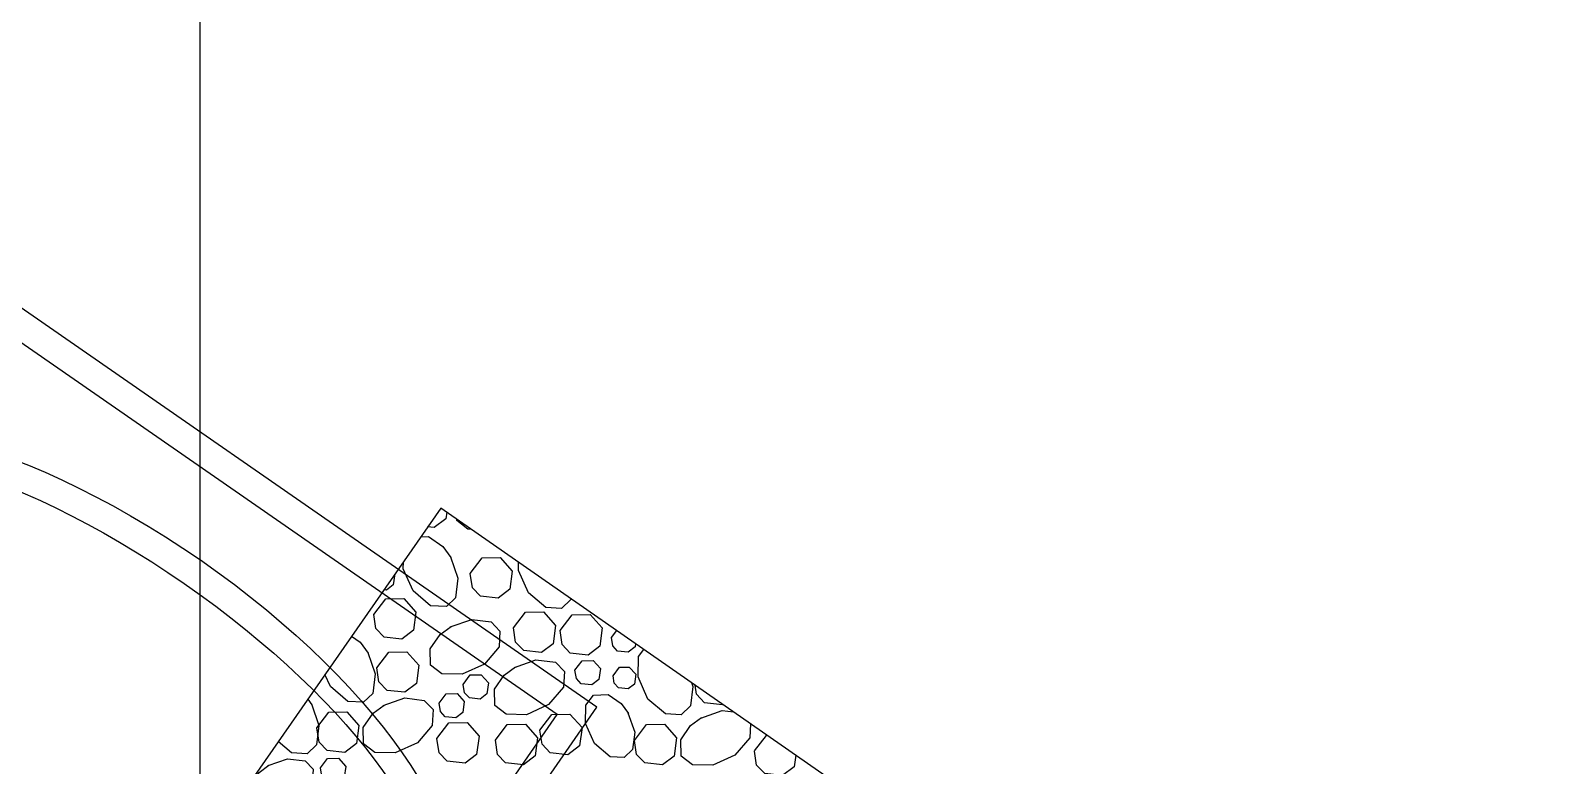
# Model space of a CAD drawing. Header units: feet. Extents: x 6037 to 11520, y 4436 to 7866.
# Drawn here: x 10401.01 to 10423.54, y 6309.39 to 6320.29 of the extents above; entities that cross this region are included whole.
import ezdxf

# ---------------------------------------------------------------- set-up
doc = ezdxf.new("R2010")
doc.units = ezdxf.units.FT
doc.header["$LTSCALE"] = 0.4
doc.header["$MEASUREMENT"] = 0
doc.linetypes.add('DASHED2', pattern=[0.375, 0.25, -0.125])
doc.linetypes.add('HIDDEN', pattern=[0.375, 0.25, -0.125])
for name, color, linetype in [('grid', 254, 'HIDDEN'), ('STORM', 7, 'Continuous'), ('STORM INLET', 7, 'Continuous')]:
    doc.layers.add(name, color=color, linetype=linetype)

msp = doc.modelspace()

# ---------------------------------------------------------------- linework, layer by layer
at = {"layer": 'grid', "color": 252, "linetype": 'DASHED2', "ltscale": 225}
msp.add_line((10403.523, 7776.263), (10403.523, 4782.138), dxfattribs=at)
at = {"layer": 'STORM', "color": 1, "flags": 128}
msp.add_lwpolyline([(10407.098, 6313.206), (10401.377, 6304.987), (10417.816, 6293.545), (10423.537, 6301.764)], close=True, dxfattribs=at)
for points in [[(10407.187, 6313.145), (10407.174, 6313.046), (10407.002, 6312.915), (10406.903, 6312.926)], [(10407.55, 6312.892), (10407.503, 6312.893), (10407.337, 6313.021), (10407.337, 6313.041)], [(10406.8, 6312.778), (10406.919, 6312.782), (10407.129, 6312.635), (10407.25, 6312.471)], [(10407.242, 6312.484), (10407.355, 6312.164), (10407.318, 6311.876), (10407.182, 6311.744), (10406.948, 6311.758), (10406.69, 6311.976), (10406.541, 6312.305), (10406.544, 6312.409)], [(10407.535, 6312.234), (10407.713, 6312.467), (10407.982, 6312.471), (10408.161, 6312.271), (10408.123, 6312.001), (10407.952, 6311.869), (10407.688, 6311.898), (10407.568, 6312.024), (10407.535, 6312.234)], [(10409.031, 6311.862), (10409.029, 6311.85), (10408.893, 6311.718), (10408.659, 6311.731), (10408.401, 6311.95), (10408.253, 6312.279), (10408.255, 6312.402)], [(10406.417, 6312.228), (10406.395, 6312.069), (10406.292, 6311.99), (10406.254, 6311.994)], [(10406.105, 6311.627), (10406.283, 6311.86), (10406.551, 6311.865), (10406.731, 6311.664), (10406.693, 6311.394), (10406.522, 6311.263), (10406.258, 6311.292), (10406.138, 6311.418), (10406.105, 6311.627)], [(10408.177, 6311.428), (10408.355, 6311.661), (10408.624, 6311.665), (10408.804, 6311.464), (10408.766, 6311.194), (10408.594, 6311.063), (10408.33, 6311.092), (10408.21, 6311.218), (10408.178, 6311.428)], [(10408.869, 6311.39), (10409.047, 6311.623), (10409.316, 6311.628), (10409.495, 6311.427), (10409.457, 6311.157), (10409.286, 6311.025), (10409.021, 6311.055), (10408.901, 6311.181), (10408.869, 6311.39)], [(10407.239, 6311.443), (10407.558, 6311.555), (10407.846, 6311.519), (10407.978, 6311.382), (10407.965, 6311.148), (10407.746, 6310.89), (10407.418, 6310.742), (10407.114, 6310.748), (10406.947, 6310.876), (10406.941, 6311.119), (10407.088, 6311.329), (10407.252, 6311.45)], [(10409.632, 6311.286), (10409.71, 6311.389)], [(10405.774, 6311.304), (10405.902, 6311.216), (10406.023, 6311.052)], [(10409.991, 6311.194), (10409.984, 6311.147), (10409.882, 6311.067), (10409.723, 6311.085), (10409.651, 6311.161), (10409.631, 6311.286)], [(10406.015, 6311.065), (10406.127, 6310.745), (10406.091, 6310.457), (10405.955, 6310.325), (10405.721, 6310.338), (10405.462, 6310.557), (10405.38, 6310.738)], [(10406.149, 6310.837), (10406.327, 6311.07), (10406.596, 6311.075), (10406.775, 6310.874), (10406.737, 6310.604), (10406.566, 6310.473), (10406.302, 6310.502), (10406.182, 6310.628), (10406.149, 6310.837)], [(10408.193, 6310.842), (10408.512, 6310.955), (10408.8, 6310.919), (10408.933, 6310.782), (10408.919, 6310.548), (10408.7, 6310.29), (10408.372, 6310.141), (10408.068, 6310.148), (10407.902, 6310.276), (10407.895, 6310.518), (10408.042, 6310.729), (10408.206, 6310.85)], [(10409.091, 6310.802), (10409.198, 6310.942), (10409.359, 6310.945), (10409.467, 6310.824), (10409.444, 6310.662), (10409.341, 6310.583), (10409.183, 6310.601), (10409.111, 6310.676), (10409.091, 6310.802)], [(10410.819, 6310.617), (10410.839, 6310.561), (10410.803, 6310.272), (10410.667, 6310.14), (10410.433, 6310.154), (10410.174, 6310.373), (10410.026, 6310.701), (10410.033, 6311.005), (10410.112, 6311.108)], [(10407.432, 6310.59), (10407.538, 6310.73), (10407.7, 6310.733), (10407.808, 6310.613), (10407.785, 6310.451), (10407.682, 6310.372), (10407.524, 6310.389), (10407.452, 6310.465), (10407.432, 6310.591)], [(10409.655, 6310.72), (10409.751, 6310.846), (10409.897, 6310.848), (10409.993, 6310.74), (10409.973, 6310.594), (10409.881, 6310.523), (10409.738, 6310.539), (10409.673, 6310.607), (10409.655, 6310.72)], [(10407.074, 6310.313), (10407.18, 6310.452), (10407.342, 6310.455), (10407.449, 6310.335), (10407.427, 6310.172), (10407.324, 6310.093), (10407.166, 6310.111), (10407.093, 6310.187), (10407.074, 6310.313)], [(10409.876, 6310.171), (10409.977, 6309.883), (10409.945, 6309.624), (10409.822, 6309.505), (10409.611, 6309.517), (10409.379, 6309.714), (10409.245, 6310.01), (10409.251, 6310.283), (10409.366, 6310.433), (10409.585, 6310.439), (10409.774, 6310.307), (10409.883, 6310.159)], [(10411.284, 6310.293), (10411.278, 6310.288), (10411.013, 6310.318), (10410.893, 6310.444), (10410.872, 6310.58)], [(10405.179, 6310.302), (10405.291, 6309.983), (10405.255, 6309.695), (10405.119, 6309.563), (10404.885, 6309.576), (10404.688, 6309.743)], [(10405.125, 6310.372), (10405.186, 6310.289)], [(10406.245, 6310.277), (10406.564, 6310.389), (10406.852, 6310.352), (10406.985, 6310.217), (10406.971, 6309.982), (10406.752, 6309.724), (10406.424, 6309.576), (10406.12, 6309.582), (10405.954, 6309.71), (10405.947, 6309.953), (10406.094, 6310.164), (10406.258, 6310.284)], [(10405.261, 6309.946), (10405.438, 6310.178), (10405.708, 6310.183), (10405.886, 6309.983), (10405.849, 6309.712), (10405.677, 6309.581), (10405.413, 6309.61), (10405.293, 6309.736), (10405.261, 6309.946)], [(10407.042, 6309.787), (10407.22, 6310.02), (10407.489, 6310.025), (10407.668, 6309.824), (10407.63, 6309.553), (10407.459, 6309.422), (10407.194, 6309.452), (10407.074, 6309.578), (10407.042, 6309.787)], [(10407.91, 6309.763), (10408.087, 6309.996), (10408.357, 6310.001), (10408.536, 6309.8), (10408.498, 6309.529), (10408.327, 6309.398), (10408.062, 6309.428), (10407.942, 6309.553), (10407.91, 6309.762)], [(10408.569, 6309.913), (10408.747, 6310.145), (10409.016, 6310.151), (10409.195, 6309.949), (10409.157, 6309.679), (10408.986, 6309.548), (10408.722, 6309.577), (10408.602, 6309.704), (10408.569, 6309.913)], [(10409.972, 6309.761), (10410.15, 6309.994), (10410.419, 6309.999), (10410.598, 6309.798), (10410.561, 6309.528), (10410.389, 6309.396), (10410.125, 6309.426), (10410.005, 6309.551), (10409.973, 6309.761)], [(10411.695, 6310.007), (10411.683, 6309.798), (10411.464, 6309.54), (10411.136, 6309.391), (10410.832, 6309.398), (10410.666, 6309.526), (10410.659, 6309.768), (10410.806, 6309.979), (10410.97, 6310.1)], [(10410.957, 6310.092), (10411.276, 6310.204), (10411.441, 6310.184)], [(10411.754, 6309.603), (10411.931, 6309.835), (10411.942, 6309.836)], [(10412.366, 6309.54), (10412.342, 6309.369), (10412.17, 6309.238), (10411.906, 6309.267), (10411.786, 6309.393), (10411.754, 6309.602)], [(10404.539, 6309.388), (10404.826, 6309.488), (10405.085, 6309.456), (10405.204, 6309.334), (10405.192, 6309.123), (10404.995, 6308.89), (10404.699, 6308.757), (10404.426, 6308.763), (10404.276, 6308.878), (10404.27, 6309.096), (10404.403, 6309.286), (10404.55, 6309.394)], [(10405.315, 6309.353), (10405.421, 6309.492), (10405.582, 6309.495), (10405.69, 6309.375), (10405.667, 6309.213), (10405.564, 6309.134), (10405.406, 6309.152), (10405.334, 6309.228), (10405.315, 6309.353)]]:
    msp.add_lwpolyline(points, dxfattribs=at)
at = {"layer": 'STORM INLET', "flags": 128}
for points in [[(10393.945, 6311.151), (10404.818, 6303.616), (10409.416, 6310.252), (10398.544, 6317.785)], [(10394.538, 6311.259), (10404.71, 6304.208), (10408.825, 6310.144), (10398.651, 6317.195)]]:
    msp.add_lwpolyline(points, close=True, dxfattribs=at)
at = {"layer": 'STORM INLET'}
for major_axis, ratio in [((4.997, -3.463), 0.408128), ((4.648, -3.221), 0.36366)]:
    msp.add_ellipse((10402.12, 6310.396), major_axis=major_axis, ratio=ratio, dxfattribs=at)

doc.saveas('drawing.dxf')
